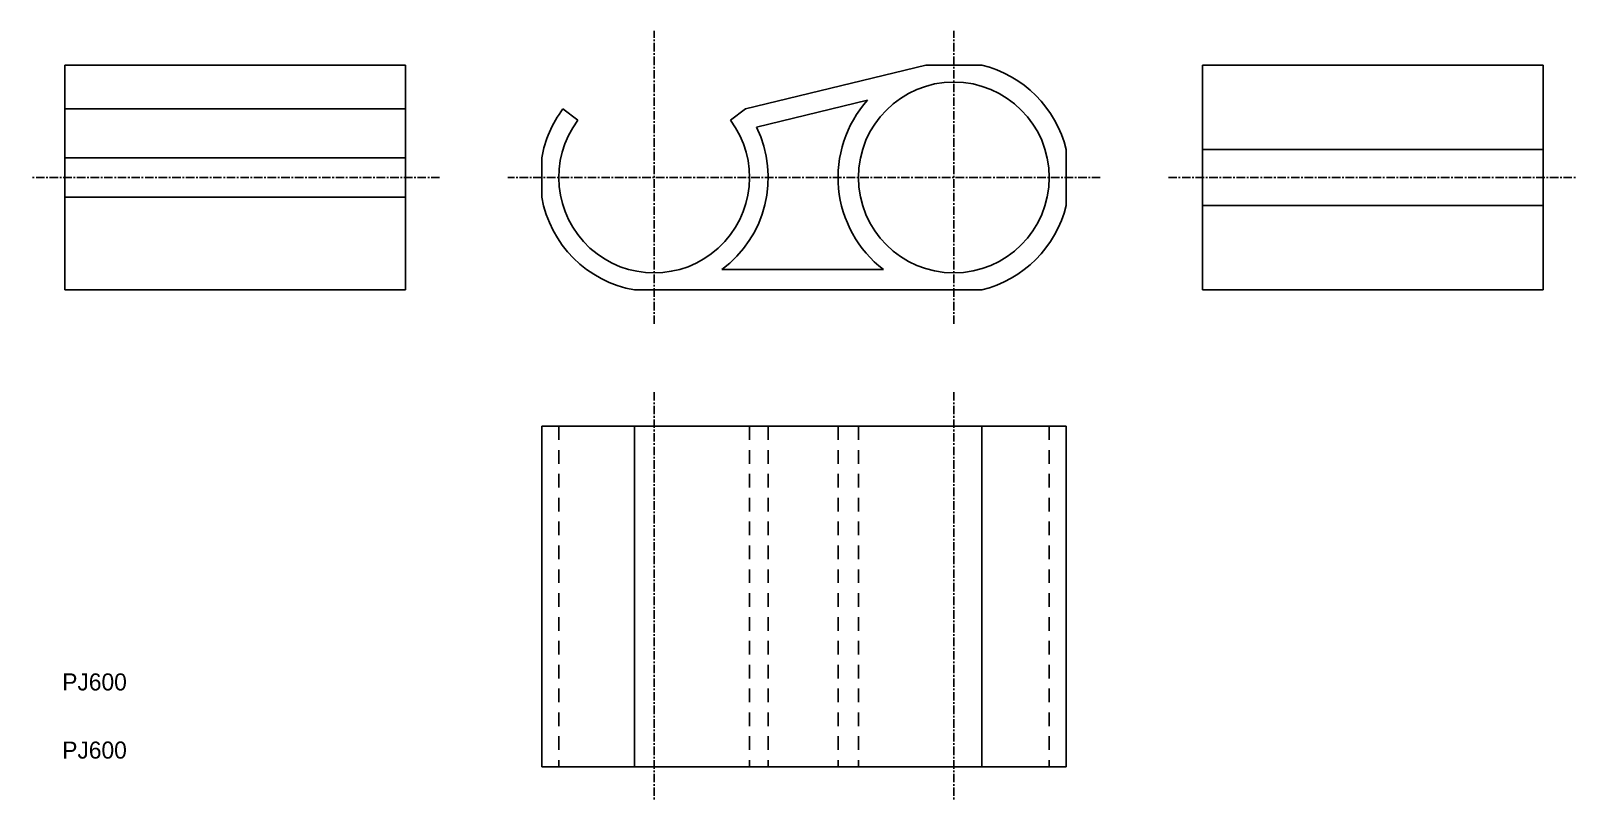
# Model space of a CAD drawing. Extents: x 0 to 227, y 0 to 113.
import ezdxf

# ---------------------------------------------------------------- set-up
doc = ezdxf.new("R2010")
doc.units = 0
doc.linetypes.add('CENTER', pattern=[2, 1.25, -0.25, 0.25, -0.25])
doc.linetypes.add('DASHED', pattern=[3.5, 2, -1.5])
doc.layers.get('0').update_dxf_attribs({"linetype": 'CONTINUOUS'})
doc.layers.add('CENTER', color=1, linetype='CENTER')

msp = doc.modelspace()

# ---------------------------------------------------------------- linework, layer by layer
at = {"color": 7, "linetype": 'CONTINUOUS'}
for p, q in [((55, 108), (5, 108)), ((5, 108), (5, 75)), ((55, 75), (55, 108)), ((131.41, 108), (104.9, 101.55)), ((139.59, 108), (131.41, 108)), ((222, 108), (172, 108)), ((172, 108), (172, 75)), ((222, 75), (222, 108)), ((122.82, 102.82), (106.55, 98.86)), ((55, 101.55), (5, 101.55)), ((80.3, 99.9), (78.1, 101.55)), ((104.9, 101.55), (102.7, 99.9)), ((152, 87.41), (152, 95.59)), ((172, 95.59), (222, 95.59)), ((55, 94.38), (5, 94.38)), ((75, 94.38), (75, 88.62)), ((55, 88.62), (5, 88.62)), ((172, 87.41), (222, 87.41)), ((101.42, 78), (125.17, 78)), ((5, 75), (55, 75)), ((88.62, 75), (139.59, 75)), ((172, 75), (222, 75)), ((152, 55), (75, 55)), ((75, 55), (75, 5)), ((88.62, 55), (88.62, 5)), ((139.59, 55), (139.59, 5)), ((152, 5), (152, 55)), ((75, 5), (152, 5))]:
    msp.add_line(p, q, dxfattribs=at)
at = {"color": 3, "linetype": 'DASHED'}
for p, q in [((77.5, 55), (77.5, 5)), ((105.5, 55), (105.5, 5)), ((108.25, 55), (108.25, 5)), ((118.5, 55), (118.5, 5)), ((121.5, 55), (121.5, 5)), ((149.5, 55), (149.5, 5))]:
    msp.add_line(p, q, dxfattribs=at)
at = {"color": 7, "linetype": 'CONTINUOUS'}
msp.add_circle((135.5, 91.5), 14, dxfattribs=at)
for centre, radius, start, end in [((135.5, 91.5), 17, 13.9306, 76.0694), ((135.5, 91.5), 17, 138.2373, 232.572), ((91.5, 91.5), 16.75, 143.1302, 170.0884), ((91.5, 91.5), 14, 143.1301, 36.8699), ((91.5, 91.5), 16.75, 306.2959, 26.0762), ((91.5, 91.5), 16.75, 189.9115, 260.0885), ((135.5, 91.5), 17, 283.9306, 346.0694)]:
    msp.add_arc(centre, radius, start, end, dxfattribs=at)
at = {"layer": 'CENTER', "color": 1, "linetype": 'CENTER'}
for p, q in [((91.5, 70), (91.5, 113)), ((135.5, 70), (135.5, 113)), ((60, 91.5), (0, 91.5)), ((157, 91.5), (70, 91.5)), ((167, 91.5), (227, 91.5)), ((91.5, 60), (91.5, 0)), ((135.5, 60), (135.5, 0))]:
    msp.add_line(p, q, dxfattribs=at)

# ---------------------------------------------------------------- texts
at = {"color": 7, "linetype": 'CONTINUOUS'}
for p in [(4.6, 16.23), (4.6, 6.23)]:
    msp.add_text('PJ600', height=2.5, dxfattribs=at).set_placement(p)

doc.saveas('drawing.dxf')
